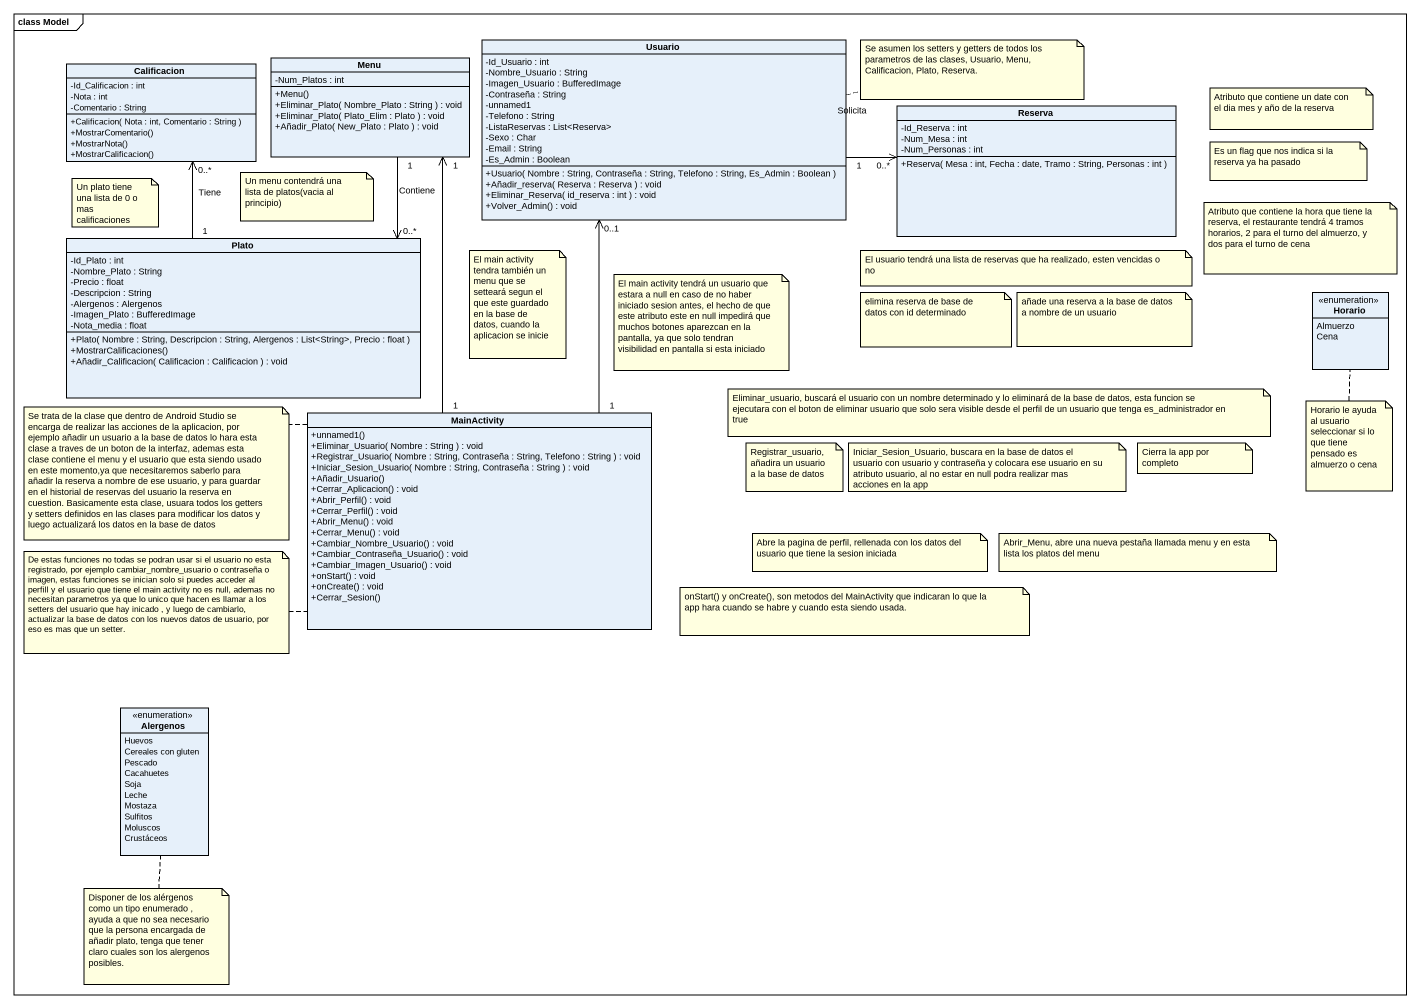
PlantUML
@startuml
mainframe class Model
hide circle
hide empty members
skinparam classAttributeIconSize 0
class Usuario {
  -Id_Usuario : int
  -Nombre_Usuario : String
  -Imagen_Usuario : BufferedImage
  -Contraseña : String
  -unnamed1
  -Telefono : String
  -ListaReservas : List<Reserva>
  -Sexo : Char
  -Email : String
  -Es_Admin : Boolean
  +Usuario( Nombre : String, Contraseña : String, Telefono : String, Es_Admin : Boolean )
  +Añadir_reserva( Reserva : Reserva ) : void
  +Eliminar_Reserva( id_reserva : int ) : void
  +Volver_Admin() : void
}
class Calificacion {
  -Id_Calificacion : int
  -Nota : int
  -Comentario : String
  +Calificacion( Nota : int, Comentario : String )
  +MostrarComentario()
  +MostrarNota()
  +MostrarCalificacion()
}
class Menu {
  -Num_Platos : int
  +Menu()
  +Eliminar_Plato( Nombre_Plato : String ) : void
  +Eliminar_Plato( Plato_Elim : Plato ) : void
  +Añadir_Plato( New_Plato : Plato ) : void
}
class Reserva {
  -Id_Reserva : int
  -Num_Mesa : int
  -Num_Personas : int
  +Reserva( Mesa : int, Fecha : date, Tramo : String, Personas : int )
}
class Plato {
  -Id_Plato : int
  -Nombre_Plato : String
  -Precio : float
  -Descripcion : String
  -Alergenos : Alergenos
  -Imagen_Plato : BufferedImage
  -Nota_media : float
  +Plato( Nombre : String, Descripcion : String, Alergenos : List<String>, Precio : float )
  +MostrarCalificaciones()
  +Añadir_Calificacion( Calificacion : Calificacion ) : void
}
enum Horario {
  Almuerzo
  Cena
}
class MainActivity {
  +unnamed1()
  +Eliminar_Usuario( Nombre : String ) : void
  +Registrar_Usuario( Nombre : String, Contraseña : String, Telefono : String ) : void
  +Iniciar_Sesion_Usuario( Nombre : String, Contraseña : String ) : void
  +Añadir_Usuario()
  +Cerrar_Aplicacion() : void
  +Abrir_Perfil() : void
  +Cerrar_Perfil() : void
  +Abrir_Menu() : void
  +Cerrar_Menu() : void
  +Cambiar_Nombre_Usuario() : void
  +Cambiar_Contraseña_Usuario() : void
  +Cambiar_Imagen_Usuario() : void
  +onStart() : void
  +onCreate() : void
  +Cerrar_Sesion()
}
enum Alergenos {
  Huevos
  Cereales con gluten
  Pescado
  Cacahuetes
  Soja
  Leche
  Mostaza
  Sulfitos
  Moluscos
  Crustáceos
}
Usuario "1" -right-> "0..*" Reserva : Solicita
Menu "1" --> "0..*" Plato : Contiene
Plato "1" -up-> "0..*" Calificacion : Tiene
MainActivity "1" -up-> "0..1" Usuario
MainActivity "1" -up-> "1" Menu
note right of Usuario : Se asumen los setters y getters de todos los parametros de las clases, Usuario, Menu, Calificacion, Plato, Reserva.
note as N2
  Atributo que contiene un date con el dia mes y año de la reserva
end note
note as N3
  Es un flag que nos indica si la reserva ya ha pasado
end note
note as N4
  Un plato tiene una lista de 0 o mas calificaciones
end note
note as N5
  Un menu contendrá una lista de platos(vacia al principio)
end note
note as N6
  Atributo que contiene la hora que tiene la reserva, el restaurante tendrá 4 tramos horarios, 2 para el turno del almuerzo, y dos para el turno de cena
end note
note as N7
  El main activity tendra también un menu que se setteará segun el que este guardado en la base de datos, cuando la aplicacion se inicie
end note
note as N8
  El main activity tendrá un usuario que estara a null en caso de no haber iniciado sesion antes, el hecho de que este atributo este en null impedirá que muchos botones aparezcan en la pantalla, ya que solo tendran visibilidad en pantalla si esta iniciado
end note
note as N9
  El usuario tendrá una lista de reservas que ha realizado, esten vencidas o no
end note
note as N10
  elimina reserva de base de datos con id determinado
end note
note as N11
  añade una reserva a la base de datos a nombre de un usuario
end note
note as N12
  Eliminar_usuario, buscará el usuario con un nombre determinado y lo eliminará de la base de datos, esta funcion se ejecutara con el boton de eliminar usuario que solo sera visible desde el perfil de un usuario que tenga es_administrador en true
end note
note left of MainActivity : Se trata de la clase que dentro de Android Studio se encarga de realizar las acciones de la aplicacion, por ejemplo añadir un usuario a la base de datos lo hara esta clase a traves de un boton de la interfaz, ademas esta clase contiene el menu y el usuario que esta siendo usado en este momento,ya que necesitaremos saberlo para añadir la reserva a nombre de ese usuario, y para guardar en el historial de reservas del usuario la reserva en cuestion. Basicamente esta clase, usuara todos los getters y setters definidos en las clases para modificar los datos y luego actualizará los datos en la base de datos
note bottom of Horario : Horario le ayuda al usuario seleccionar si lo que tiene pensado es almuerzo o cena
note as N15
  Registrar_usuario, añadira un usuario a la base de datos
end note
note as N16
  Iniciar_Sesion_Usuario, buscara en la base de datos el usuario con usuario y contraseña y colocara ese usuario en su atributo usuario, al no estar en null podra realizar mas acciones en la app
end note
note as N17
  Cierra la app por completo
end note
note as N18
  Abre la pagina de perfil, rellenada con los datos del usuario que tiene la sesion iniciada
end note
note as N19
  Abrir_Menu, abre una nueva pestaña llamada menu y en esta lista los platos del menu
end note
note left of MainActivity : De estas funciones no todas se podran usar si el usuario no esta registrado, por ejemplo cambiar_nombre_usuario o contraseña o imagen, estas funciones se inician solo si puedes acceder al perfill y el usuario que tiene el main activity no es null, ademas no necesitan parametros ya que lo unico que hacen es llamar a los setters del usuario que hay inicado , y luego de cambiarlo, actualizar la base de datos con los nuevos datos de usuario, por eso es mas que un setter.
note as N21
  onStart() y onCreate(), son metodos del MainActivity que indicaran lo que la app hara cuando se habre y cuando esta siendo usada.
end note
note bottom of Alergenos : Disponer de los alérgenos como un tipo enumerado , ayuda a que no sea necesario que la persona encargada de añadir plato, tenga que tener claro cuales son los alergenos posibles.
@enduml
